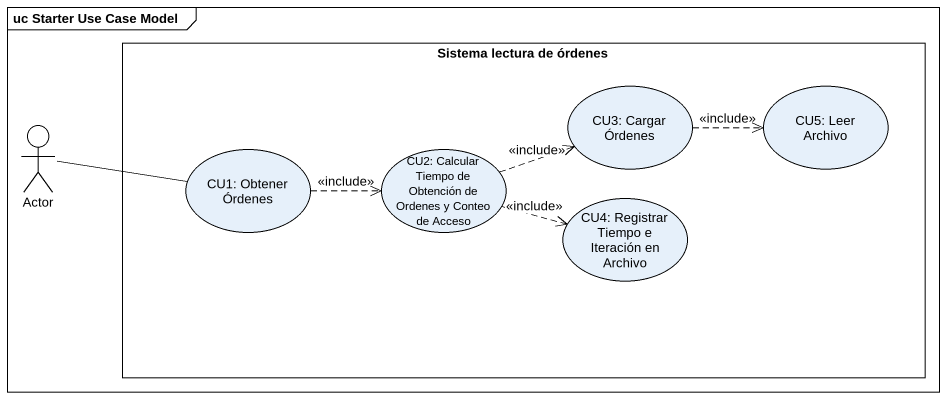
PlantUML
@startuml
mainframe uc Starter Use Case Model
rectangle "Sistema lectura de órdenes" as Sistema_lectura_de_órdenes {
  usecase "CU3: Cargar Órdenes" as CU3_Cargar_Órdenes
  usecase "CU5: Leer Archivo" as CU5_Leer_Archivo
  usecase "CU1: Obtener Órdenes" as CU1_Obtener_Órdenes
  usecase "CU2: Calcular Tiempo de Obtención de Ordenes y Conteo de Acceso" as CU2_Calcular_Tiempo_de
  usecase "CU4: Registrar Tiempo e Iteración en Archivo" as CU4_Registrar_Tiempo_e
}
actor "Actor" as Actor_
CU3_Cargar_Órdenes .right.> CU5_Leer_Archivo : <<include>>
Actor_ -right- CU1_Obtener_Órdenes
CU1_Obtener_Órdenes .right.> CU2_Calcular_Tiempo_de : <<include>>
CU2_Calcular_Tiempo_de .right.> CU3_Cargar_Órdenes : <<include>>
CU2_Calcular_Tiempo_de .right.> CU4_Registrar_Tiempo_e : <<include>>
@enduml
